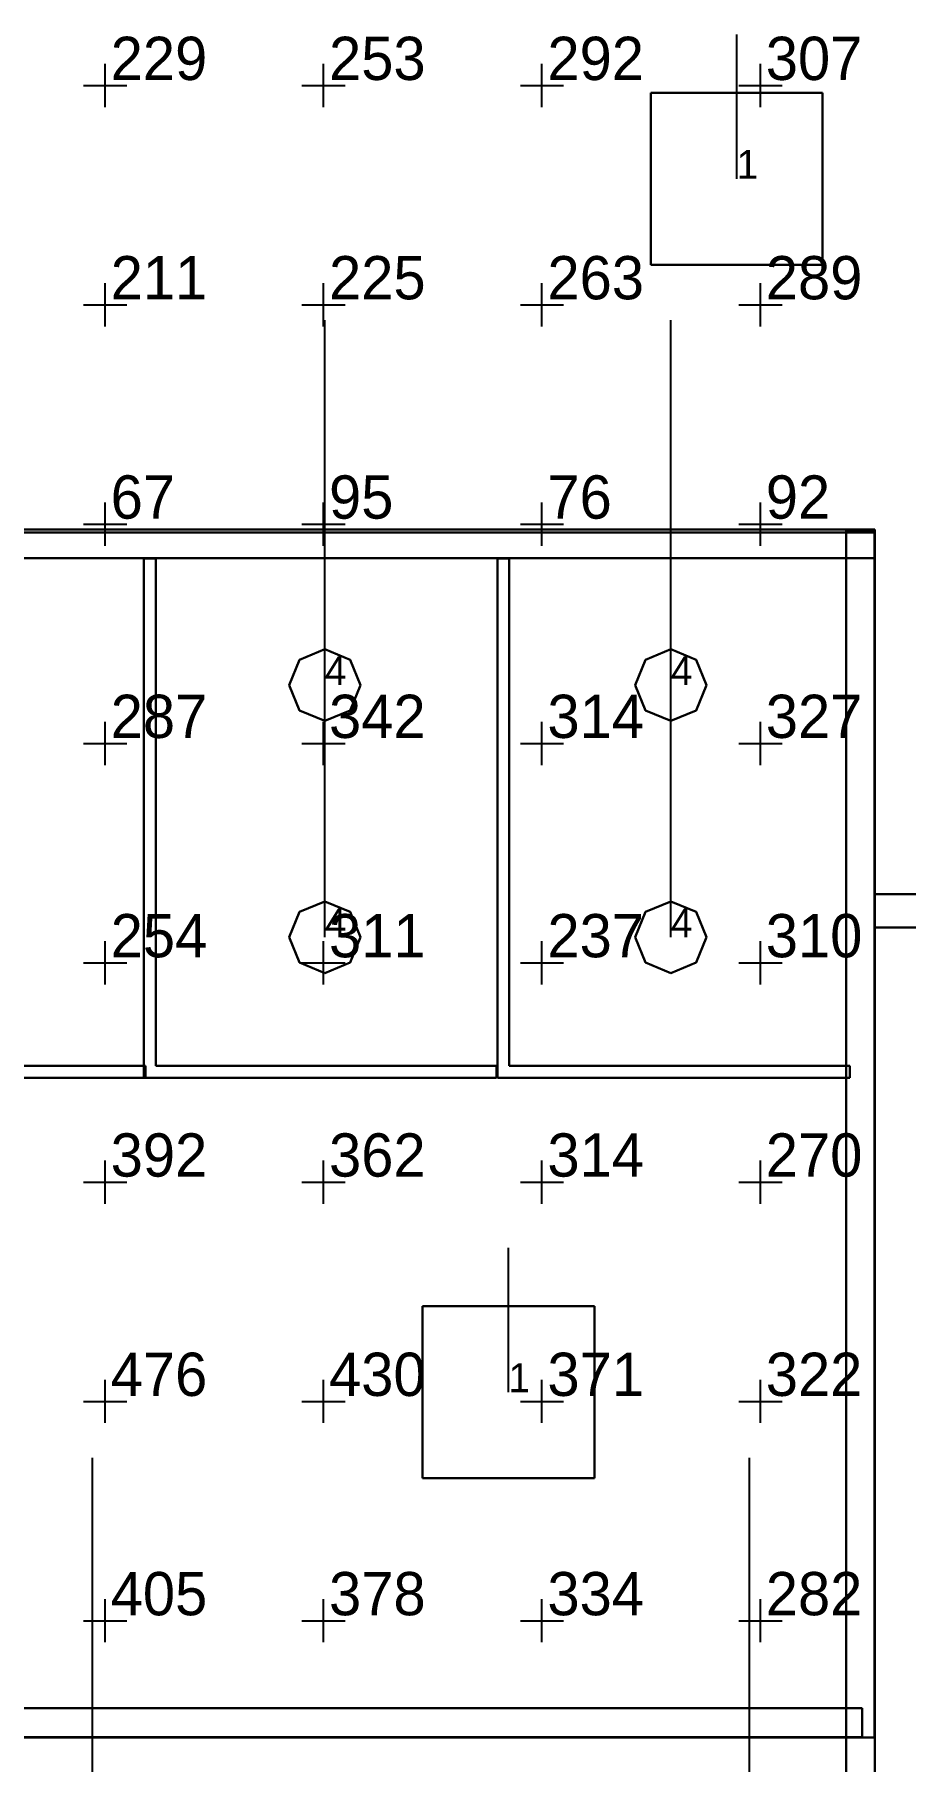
# Model space of a CAD drawing. Extents: x 0 to 48.1, y 0 to 23.7.
# Drawn here: x 17.53 to 20.55, y 12.05 to 18.04 of the extents above; entities that cross this region are included whole.
import ezdxf

# ---------------------------------------------------------------- set-up
doc = ezdxf.new("R2010")
doc.units = 0
doc.header["$MEASUREMENT"] = 0
for name, color, linetype in [('DLXFURN', 5, 'Continuous'), ('DLXLUM', 1, 'Continuous'), ('DLXLUMEX', 1, 'Continuous'), ('DLXSCENE', 7, 'Continuous'), ('DLXVAL', 3, 'Continuous')]:
    doc.layers.add(name, color=color, linetype=linetype)

# ---------------------------------------------------------------- blocks, each defined once
blk = doc.blocks.new('*U20')
at = {"color": 1}
blk.add_line((0, 0), (0, 0.5), dxfattribs=at)
for p, q in [((0.2975, 0.2975), (-0.2975, 0.2975)), ((-0.2975, 0.2975), (-0.2975, -0.2975)), ((-0.2975, 0.2975), (-0.2975, -0.2975)), ((-0.2975, -0.2975), (-0.2975, 0.2975)), ((-0.2975, 0.2975), (-0.2975, 0.2975)), ((0.2975, 0.2975), (-0.2975, 0.2975)), ((-0.2975, 0.2975), (-0.2975, 0.2975)), ((-0.2975, 0.2975), (0.2975, 0.2975)), ((-0.2975, -0.2975), (-0.2975, 0.2975)), ((-0.2975, 0.2975), (0.2975, 0.2975)), ((0.2975, -0.2975), (0.2975, 0.2975)), ((0.2975, 0.2975), (0.2975, 0.2975)), ((0.2975, -0.2975), (0.2975, 0.2975)), ((0.2975, 0.2975), (0.2975, 0.2975)), ((0.2975, 0.2975), (0.2975, -0.2975)), ((0.2975, 0.2975), (0.2975, -0.2975)), ((-0.2975, -0.2975), (0.2975, -0.2975)), ((-0.2975, -0.2975), (0.2975, -0.2975)), ((0.2975, -0.2975), (-0.2975, -0.2975)), ((-0.2975, -0.2975), (-0.2975, -0.2975)), ((-0.2975, -0.2975), (-0.2975, -0.2975)), ((0.2975, -0.2975), (-0.2975, -0.2975)), ((0.2975, -0.2975), (0.2975, -0.2975)), ((0.2975, -0.2975), (0.2975, -0.2975))]:
    blk.add_line(p, q)
at = {"layer": 'DLXLUMEX', "color": 7}
blk.add_text('1', height=0.1, dxfattribs=at).set_placement((0, 0))
blk = doc.blocks.new('*U26')
at = {"color": 1}
blk.add_line((0, 0), (0, 1.265), dxfattribs=at)
for p, q in [((-0.0877, 0.0877), (0, 0.124)), ((0, 0.124), (-0.0877, 0.0877)), ((0, 0.124), (-0.0877, 0.0877)), ((-0.0877, 0.0877), (0, 0.124)), ((0, 0.124), (0.0877, 0.0877)), ((0.0877, 0.0877), (0, 0.124)), ((0.0877, 0.0877), (0, 0.124)), ((0, 0.124), (0, 0.124)), ((0, 0.124), (0.0877, 0.0877)), ((0, 0.124), (0, 0.124)), ((-0.124, 0), (-0.0877, 0.0877)), ((-0.0877, 0.0877), (-0.124, 0)), ((-0.0877, 0.0877), (-0.124, 0)), ((-0.124, 0), (-0.0877, 0.0877)), ((-0.0877, 0.0877), (-0.0877, 0.0877)), ((-0.0877, 0.0877), (-0.0877, 0.0877)), ((0.0877, 0.0877), (0.124, 0)), ((0.124, 0), (0.0877, 0.0877)), ((0.0877, 0.0877), (0.0877, 0.0877)), ((0.124, 0), (0.0877, 0.0877)), ((0.0877, 0.0877), (0.0877, 0.0877)), ((0.0877, 0.0877), (0.124, 0)), ((-0.0877, -0.0877), (-0.124, 0)), ((-0.124, 0), (-0.0877, -0.0877)), ((-0.124, 0), (-0.124, 0)), ((-0.124, 0), (-0.0877, -0.0877)), ((-0.0877, -0.0877), (-0.124, 0)), ((-0.124, 0), (-0.124, 0)), ((0.124, 0), (0.0877, -0.0877)), ((0.0877, -0.0877), (0.124, 0)), ((0.0877, -0.0877), (0.124, 0)), ((0.124, 0), (0.0877, -0.0877)), ((0.124, 0), (0.124, 0)), ((0.124, 0), (0.124, 0)), ((0, -0.124), (-0.0877, -0.0877)), ((-0.0877, -0.0877), (0, -0.124)), ((-0.0877, -0.0877), (-0.0877, -0.0877)), ((-0.0877, -0.0877), (0, -0.124)), ((0, -0.124), (-0.0877, -0.0877)), ((-0.0877, -0.0877), (-0.0877, -0.0877)), ((0.0877, -0.0877), (0, -0.124)), ((0, -0.124), (0.0877, -0.0877)), ((0, -0.124), (0.0877, -0.0877)), ((0.0877, -0.0877), (0, -0.124)), ((0.0877, -0.0877), (0.0877, -0.0877)), ((0.0877, -0.0877), (0.0877, -0.0877)), ((0, -0.124), (0, -0.124)), ((0, -0.124), (0, -0.124))]:
    blk.add_line(p, q)
at = {"layer": 'DLXLUMEX', "color": 7}
blk.add_text('4', height=0.1, dxfattribs=at).set_placement((0, 0))
blk = doc.blocks.new('*U27')
at = {"color": 1}
blk.add_line((0, 0), (0, 1.265), dxfattribs=at)
for p, q in [((-0.0877, 0.0877), (0, 0.124)), ((0, 0.124), (-0.0877, 0.0877)), ((0, 0.124), (-0.0877, 0.0877)), ((-0.0877, 0.0877), (0, 0.124)), ((0, 0.124), (0.0877, 0.0877)), ((0.0877, 0.0877), (0, 0.124)), ((0.0877, 0.0877), (0, 0.124)), ((0, 0.124), (0, 0.124)), ((0, 0.124), (0.0877, 0.0877)), ((0, 0.124), (0, 0.124)), ((-0.124, 0), (-0.0877, 0.0877)), ((-0.0877, 0.0877), (-0.124, 0)), ((-0.0877, 0.0877), (-0.124, 0)), ((-0.124, 0), (-0.0877, 0.0877)), ((-0.0877, 0.0877), (-0.0877, 0.0877)), ((-0.0877, 0.0877), (-0.0877, 0.0877)), ((0.0877, 0.0877), (0.124, 0)), ((0.124, 0), (0.0877, 0.0877)), ((0.0877, 0.0877), (0.0877, 0.0877)), ((0.124, 0), (0.0877, 0.0877)), ((0.0877, 0.0877), (0.0877, 0.0877)), ((0.0877, 0.0877), (0.124, 0)), ((-0.0877, -0.0877), (-0.124, 0)), ((-0.124, 0), (-0.0877, -0.0877)), ((-0.124, 0), (-0.124, 0)), ((-0.124, 0), (-0.0877, -0.0877)), ((-0.0877, -0.0877), (-0.124, 0)), ((-0.124, 0), (-0.124, 0)), ((0.124, 0), (0.0877, -0.0877)), ((0.0877, -0.0877), (0.124, 0)), ((0.0877, -0.0877), (0.124, 0)), ((0.124, 0), (0.0877, -0.0877)), ((0.124, 0), (0.124, 0)), ((0.124, 0), (0.124, 0)), ((0, -0.124), (-0.0877, -0.0877)), ((-0.0877, -0.0877), (0, -0.124)), ((-0.0877, -0.0877), (-0.0877, -0.0877)), ((-0.0877, -0.0877), (0, -0.124)), ((0, -0.124), (-0.0877, -0.0877)), ((-0.0877, -0.0877), (-0.0877, -0.0877)), ((0.0877, -0.0877), (0, -0.124)), ((0, -0.124), (0.0877, -0.0877)), ((0, -0.124), (0.0877, -0.0877)), ((0.0877, -0.0877), (0, -0.124)), ((0.0877, -0.0877), (0.0877, -0.0877)), ((0.0877, -0.0877), (0.0877, -0.0877)), ((0, -0.124), (0, -0.124)), ((0, -0.124), (0, -0.124))]:
    blk.add_line(p, q)
at = {"layer": 'DLXLUMEX', "color": 7}
blk.add_text('4', height=0.1, dxfattribs=at).set_placement((0, 0))
blk = doc.blocks.new('*U28')
at = {"color": 1}
blk.add_line((0, 0), (0, 1.265), dxfattribs=at)
for p, q in [((-0.0877, 0.0877), (0, 0.124)), ((0, 0.124), (-0.0877, 0.0877)), ((0, 0.124), (-0.0877, 0.0877)), ((-0.0877, 0.0877), (0, 0.124)), ((0, 0.124), (0.0877, 0.0877)), ((0.0877, 0.0877), (0, 0.124)), ((0.0877, 0.0877), (0, 0.124)), ((0, 0.124), (0, 0.124)), ((0, 0.124), (0.0877, 0.0877)), ((0, 0.124), (0, 0.124)), ((-0.124, 0), (-0.0877, 0.0877)), ((-0.0877, 0.0877), (-0.124, 0)), ((-0.0877, 0.0877), (-0.124, 0)), ((-0.124, 0), (-0.0877, 0.0877)), ((-0.0877, 0.0877), (-0.0877, 0.0877)), ((-0.0877, 0.0877), (-0.0877, 0.0877)), ((0.0877, 0.0877), (0.124, 0)), ((0.124, 0), (0.0877, 0.0877)), ((0.0877, 0.0877), (0.0877, 0.0877)), ((0.124, 0), (0.0877, 0.0877)), ((0.0877, 0.0877), (0.0877, 0.0877)), ((0.0877, 0.0877), (0.124, 0)), ((-0.0877, -0.0877), (-0.124, 0)), ((-0.124, 0), (-0.0877, -0.0877)), ((-0.124, 0), (-0.124, 0)), ((-0.124, 0), (-0.0877, -0.0877)), ((-0.0877, -0.0877), (-0.124, 0)), ((-0.124, 0), (-0.124, 0)), ((0.124, 0), (0.0877, -0.0877)), ((0.0877, -0.0877), (0.124, 0)), ((0.0877, -0.0877), (0.124, 0)), ((0.124, 0), (0.0877, -0.0877)), ((0.124, 0), (0.124, 0)), ((0.124, 0), (0.124, 0)), ((0, -0.124), (-0.0877, -0.0877)), ((-0.0877, -0.0877), (0, -0.124)), ((-0.0877, -0.0877), (-0.0877, -0.0877)), ((-0.0877, -0.0877), (0, -0.124)), ((0, -0.124), (-0.0877, -0.0877)), ((-0.0877, -0.0877), (-0.0877, -0.0877)), ((0.0877, -0.0877), (0, -0.124)), ((0, -0.124), (0.0877, -0.0877)), ((0, -0.124), (0.0877, -0.0877)), ((0.0877, -0.0877), (0, -0.124)), ((0.0877, -0.0877), (0.0877, -0.0877)), ((0.0877, -0.0877), (0.0877, -0.0877)), ((0, -0.124), (0, -0.124)), ((0, -0.124), (0, -0.124))]:
    blk.add_line(p, q)
at = {"layer": 'DLXLUMEX', "color": 7}
blk.add_text('4', height=0.1, dxfattribs=at).set_placement((0, 0))
blk = doc.blocks.new('*U29')
at = {"color": 1}
blk.add_line((0, 0), (0, 1.265), dxfattribs=at)
for p, q in [((-0.0877, 0.0877), (0, 0.124)), ((0, 0.124), (-0.0877, 0.0877)), ((0, 0.124), (-0.0877, 0.0877)), ((-0.0877, 0.0877), (0, 0.124)), ((0, 0.124), (0.0877, 0.0877)), ((0.0877, 0.0877), (0, 0.124)), ((0.0877, 0.0877), (0, 0.124)), ((0, 0.124), (0, 0.124)), ((0, 0.124), (0.0877, 0.0877)), ((0, 0.124), (0, 0.124)), ((-0.124, 0), (-0.0877, 0.0877)), ((-0.0877, 0.0877), (-0.124, 0)), ((-0.0877, 0.0877), (-0.124, 0)), ((-0.124, 0), (-0.0877, 0.0877)), ((-0.0877, 0.0877), (-0.0877, 0.0877)), ((-0.0877, 0.0877), (-0.0877, 0.0877)), ((0.0877, 0.0877), (0.124, 0)), ((0.124, 0), (0.0877, 0.0877)), ((0.0877, 0.0877), (0.0877, 0.0877)), ((0.124, 0), (0.0877, 0.0877)), ((0.0877, 0.0877), (0.0877, 0.0877)), ((0.0877, 0.0877), (0.124, 0)), ((-0.0877, -0.0877), (-0.124, 0)), ((-0.124, 0), (-0.0877, -0.0877)), ((-0.124, 0), (-0.124, 0)), ((-0.124, 0), (-0.0877, -0.0877)), ((-0.0877, -0.0877), (-0.124, 0)), ((-0.124, 0), (-0.124, 0)), ((0.124, 0), (0.0877, -0.0877)), ((0.0877, -0.0877), (0.124, 0)), ((0.0877, -0.0877), (0.124, 0)), ((0.124, 0), (0.0877, -0.0877)), ((0.124, 0), (0.124, 0)), ((0.124, 0), (0.124, 0)), ((0, -0.124), (-0.0877, -0.0877)), ((-0.0877, -0.0877), (0, -0.124)), ((-0.0877, -0.0877), (-0.0877, -0.0877)), ((-0.0877, -0.0877), (0, -0.124)), ((0, -0.124), (-0.0877, -0.0877)), ((-0.0877, -0.0877), (-0.0877, -0.0877)), ((0.0877, -0.0877), (0, -0.124)), ((0, -0.124), (0.0877, -0.0877)), ((0, -0.124), (0.0877, -0.0877)), ((0.0877, -0.0877), (0, -0.124)), ((0.0877, -0.0877), (0.0877, -0.0877)), ((0.0877, -0.0877), (0.0877, -0.0877)), ((0, -0.124), (0, -0.124)), ((0, -0.124), (0, -0.124))]:
    blk.add_line(p, q)
at = {"layer": 'DLXLUMEX', "color": 7}
blk.add_text('4', height=0.1, dxfattribs=at).set_placement((0, 0))
blk = doc.blocks.new('*U33')
at = {"color": 1}
blk.add_line((0, 0), (0, 1.265), dxfattribs=at)
for p, q in [((-0.0877, 0.0877), (0, 0.124)), ((0, 0.124), (-0.0877, 0.0877)), ((0, 0.124), (-0.0877, 0.0877)), ((-0.0877, 0.0877), (0, 0.124)), ((0, 0.124), (0.0877, 0.0877)), ((0.0877, 0.0877), (0, 0.124)), ((0.0877, 0.0877), (0, 0.124)), ((0, 0.124), (0, 0.124)), ((0, 0.124), (0.0877, 0.0877)), ((0, 0.124), (0, 0.124)), ((-0.124, 0), (-0.0877, 0.0877)), ((-0.0877, 0.0877), (-0.124, 0)), ((-0.0877, 0.0877), (-0.124, 0)), ((-0.124, 0), (-0.0877, 0.0877)), ((-0.0877, 0.0877), (-0.0877, 0.0877)), ((-0.0877, 0.0877), (-0.0877, 0.0877)), ((0.0877, 0.0877), (0.124, 0)), ((0.124, 0), (0.0877, 0.0877)), ((0.0877, 0.0877), (0.0877, 0.0877)), ((0.124, 0), (0.0877, 0.0877)), ((0.0877, 0.0877), (0.0877, 0.0877)), ((0.0877, 0.0877), (0.124, 0)), ((-0.0877, -0.0877), (-0.124, 0)), ((-0.124, 0), (-0.0877, -0.0877)), ((-0.124, 0), (-0.124, 0)), ((-0.124, 0), (-0.0877, -0.0877)), ((-0.0877, -0.0877), (-0.124, 0)), ((-0.124, 0), (-0.124, 0)), ((0.124, 0), (0.0877, -0.0877)), ((0.0877, -0.0877), (0.124, 0)), ((0.0877, -0.0877), (0.124, 0)), ((0.124, 0), (0.0877, -0.0877)), ((0.124, 0), (0.124, 0)), ((0.124, 0), (0.124, 0)), ((0, -0.124), (-0.0877, -0.0877)), ((-0.0877, -0.0877), (0, -0.124)), ((-0.0877, -0.0877), (-0.0877, -0.0877)), ((-0.0877, -0.0877), (0, -0.124)), ((0, -0.124), (-0.0877, -0.0877)), ((-0.0877, -0.0877), (-0.0877, -0.0877)), ((0.0877, -0.0877), (0, -0.124)), ((0, -0.124), (0.0877, -0.0877)), ((0, -0.124), (0.0877, -0.0877)), ((0.0877, -0.0877), (0, -0.124)), ((0.0877, -0.0877), (0.0877, -0.0877)), ((0.0877, -0.0877), (0.0877, -0.0877)), ((0, -0.124), (0, -0.124)), ((0, -0.124), (0, -0.124))]:
    blk.add_line(p, q)
at = {"layer": 'DLXLUMEX', "color": 7}
blk.add_text('3', height=0.1, dxfattribs=at).set_placement((0, 0))
blk = doc.blocks.new('*U36')
at = {"color": 1}
blk.add_line((0, 0), (0, 1.265), dxfattribs=at)
for p, q in [((-0.0877, 0.0877), (0, 0.124)), ((0, 0.124), (-0.0877, 0.0877)), ((0, 0.124), (-0.0877, 0.0877)), ((-0.0877, 0.0877), (0, 0.124)), ((0, 0.124), (0.0877, 0.0877)), ((0.0877, 0.0877), (0, 0.124)), ((0.0877, 0.0877), (0, 0.124)), ((0, 0.124), (0, 0.124)), ((0, 0.124), (0.0877, 0.0877)), ((0, 0.124), (0, 0.124)), ((-0.124, 0), (-0.0877, 0.0877)), ((-0.0877, 0.0877), (-0.124, 0)), ((-0.0877, 0.0877), (-0.124, 0)), ((-0.124, 0), (-0.0877, 0.0877)), ((-0.0877, 0.0877), (-0.0877, 0.0877)), ((-0.0877, 0.0877), (-0.0877, 0.0877)), ((0.0877, 0.0877), (0.124, 0)), ((0.124, 0), (0.0877, 0.0877)), ((0.0877, 0.0877), (0.0877, 0.0877)), ((0.124, 0), (0.0877, 0.0877)), ((0.0877, 0.0877), (0.0877, 0.0877)), ((0.0877, 0.0877), (0.124, 0)), ((-0.0877, -0.0877), (-0.124, 0)), ((-0.124, 0), (-0.0877, -0.0877)), ((-0.124, 0), (-0.124, 0)), ((-0.124, 0), (-0.0877, -0.0877)), ((-0.0877, -0.0877), (-0.124, 0)), ((-0.124, 0), (-0.124, 0)), ((0.124, 0), (0.0877, -0.0877)), ((0.0877, -0.0877), (0.124, 0)), ((0.0877, -0.0877), (0.124, 0)), ((0.124, 0), (0.0877, -0.0877)), ((0.124, 0), (0.124, 0)), ((0.124, 0), (0.124, 0)), ((0, -0.124), (-0.0877, -0.0877)), ((-0.0877, -0.0877), (0, -0.124)), ((-0.0877, -0.0877), (-0.0877, -0.0877)), ((-0.0877, -0.0877), (0, -0.124)), ((0, -0.124), (-0.0877, -0.0877)), ((-0.0877, -0.0877), (-0.0877, -0.0877)), ((0.0877, -0.0877), (0, -0.124)), ((0, -0.124), (0.0877, -0.0877)), ((0, -0.124), (0.0877, -0.0877)), ((0.0877, -0.0877), (0, -0.124)), ((0.0877, -0.0877), (0.0877, -0.0877)), ((0.0877, -0.0877), (0.0877, -0.0877)), ((0, -0.124), (0, -0.124)), ((0, -0.124), (0, -0.124))]:
    blk.add_line(p, q)
at = {"layer": 'DLXLUMEX', "color": 7}
blk.add_text('3', height=0.1, dxfattribs=at).set_placement((0, 0))
blk = doc.blocks.new('*U53')
at = {"color": 1}
blk.add_line((0, 0), (0, 0.5), dxfattribs=at)
for p, q in [((0.2975, 0.2975), (-0.2975, 0.2975)), ((-0.2975, 0.2975), (-0.2975, -0.2975)), ((-0.2975, 0.2975), (-0.2975, -0.2975)), ((-0.2975, -0.2975), (-0.2975, 0.2975)), ((-0.2975, 0.2975), (-0.2975, 0.2975)), ((0.2975, 0.2975), (-0.2975, 0.2975)), ((-0.2975, 0.2975), (-0.2975, 0.2975)), ((-0.2975, 0.2975), (0.2975, 0.2975)), ((-0.2975, -0.2975), (-0.2975, 0.2975)), ((-0.2975, 0.2975), (0.2975, 0.2975)), ((0.2975, -0.2975), (0.2975, 0.2975)), ((0.2975, 0.2975), (0.2975, 0.2975)), ((0.2975, -0.2975), (0.2975, 0.2975)), ((0.2975, 0.2975), (0.2975, 0.2975)), ((0.2975, 0.2975), (0.2975, -0.2975)), ((0.2975, 0.2975), (0.2975, -0.2975)), ((-0.2975, -0.2975), (0.2975, -0.2975)), ((-0.2975, -0.2975), (0.2975, -0.2975)), ((0.2975, -0.2975), (-0.2975, -0.2975)), ((-0.2975, -0.2975), (-0.2975, -0.2975)), ((-0.2975, -0.2975), (-0.2975, -0.2975)), ((0.2975, -0.2975), (-0.2975, -0.2975)), ((0.2975, -0.2975), (0.2975, -0.2975)), ((0.2975, -0.2975), (0.2975, -0.2975))]:
    blk.add_line(p, q)
at = {"layer": 'DLXLUMEX', "color": 7}
blk.add_text('1', height=0.1, dxfattribs=at).set_placement((0, 0))
blk = doc.blocks.new('*U74')
for p, q in [((0.2, 9.8021), (0.1, 9.8021)), ((0.1, 9.8021), (0.1, 9.8021)), ((0.1, 9.8021), (0.2, 9.8021)), ((0.1, 9.7955), (0.1, 9.8021)), ((0.1, 9.8021), (0.1, 9.8021)), ((0.1, 9.8021), (0.1, 0.118)), ((0.1, 9.7955), (0.1, 9.7955)), ((0.1, 5.6192), (0.1, 9.7955)), ((0.2, 9.8021), (0.2, 9.8021)), ((0.2, 9.8021), (0.2, 0.118)), ((0.2, 0.118), (0.2, 9.8021)), ((0.2, 9.8021), (0.2, 9.8021)), ((0.1, 0.118), (0.1, 5.6192)), ((0.1, 5.6192), (0.1, 5.6192))]:
    blk.add_line(p, q)
blk = doc.blocks.new('*U77')
for p, q in [((12.573, -0.0994), (-0.027, -0.1)), ((6.5829, -0.0997), (12.573, -0.0994)), ((12.573, -0.0994), (12.573, -0.2)), ((12.573, -0.2), (12.573, -0.0994)), ((12.573, -0.0994), (12.573, -0.0994)), ((12.573, -0.0994), (12.573, -0.0994)), ((-0.027, -0.2), (12.573, -0.2)), ((12.573, -0.2), (6.5829, -0.2)), ((12.573, -0.2), (12.573, -0.2)), ((12.573, -0.2), (12.573, -0.2))]:
    blk.add_line(p, q)
blk = doc.blocks.new('*U81')
for p, q in [((0.1273, 1.2), (0.1273, -0.6)), ((0.1681, 1.2), (0.1273, 1.2)), ((0.1273, 1.2), (0.1681, 1.2)), ((0.1273, -0.6), (0.1273, 1.2)), ((0.1681, 1.2), (0.1273, 1.2)), ((0.1273, 1.2), (0.1273, 1.2)), ((0.1273, 1.2), (0.1681, 1.2)), ((0.1273, 1.2), (0.1273, -0.6)), ((0.1273, -0.6), (0.1273, 1.2)), ((0.1273, 1.2), (0.1273, 1.2)), ((0.1681, -0.5581), (0.1681, 1.2)), ((0.1681, 1.2), (0.1681, -0.5581)), ((0.1681, -0.5581), (0.1681, 1.2)), ((0.1681, 1.2), (0.1681, 1.2)), ((0.1681, 1.2), (0.1681, -0.5581)), ((0.1681, 1.2), (0.1681, 1.2)), ((1.3483, -0.5581), (0.1681, -0.5581)), ((0.1681, -0.5581), (1.3483, -0.5581)), ((1.3483, -0.5581), (0.1681, -0.5581)), ((0.1681, -0.5581), (0.1681, -0.5581)), ((0.1681, -0.5581), (1.3483, -0.5581)), ((0.1681, -0.5581), (0.1681, -0.5581)), ((1.3483, -0.6), (1.3483, -0.5581)), ((1.3483, -0.5581), (1.3483, -0.6)), ((1.3483, -0.6), (1.3483, -0.5581)), ((1.3483, -0.5581), (1.3483, -0.5581)), ((1.3483, -0.5581), (1.3483, -0.6)), ((1.3483, -0.5581), (1.3483, -0.5581)), ((0.1273, -0.6), (1.3483, -0.6)), ((1.3483, -0.6), (0.1273, -0.6)), ((1.3483, -0.6), (0.1273, -0.6)), ((0.1273, -0.6), (0.1273, -0.6)), ((0.1273, -0.6), (1.3483, -0.6)), ((0.1273, -0.6), (0.1273, -0.6)), ((1.3483, -0.6), (1.3483, -0.6)), ((1.3483, -0.6), (1.3483, -0.6))]:
    blk.add_line(p, q)
blk = doc.blocks.new('*U82')
for p, q in [((0.1273, 1.2), (0.1273, -0.6)), ((0.1681, 1.2), (0.1273, 1.2)), ((0.1273, 1.2), (0.1681, 1.2)), ((0.1273, -0.6), (0.1273, 1.2)), ((0.1681, 1.2), (0.1273, 1.2)), ((0.1273, 1.2), (0.1273, 1.2)), ((0.1273, 1.2), (0.1681, 1.2)), ((0.1273, 1.2), (0.1273, -0.6)), ((0.1273, -0.6), (0.1273, 1.2)), ((0.1273, 1.2), (0.1273, 1.2)), ((0.1681, -0.5581), (0.1681, 1.2)), ((0.1681, 1.2), (0.1681, -0.5581)), ((0.1681, -0.5581), (0.1681, 1.2)), ((0.1681, 1.2), (0.1681, 1.2)), ((0.1681, 1.2), (0.1681, -0.5581)), ((0.1681, 1.2), (0.1681, 1.2)), ((1.3483, -0.5581), (0.1681, -0.5581)), ((0.1681, -0.5581), (1.3483, -0.5581)), ((1.3483, -0.5581), (0.1681, -0.5581)), ((0.1681, -0.5581), (0.1681, -0.5581)), ((0.1681, -0.5581), (1.3483, -0.5581)), ((0.1681, -0.5581), (0.1681, -0.5581)), ((1.3483, -0.6), (1.3483, -0.5581)), ((1.3483, -0.5581), (1.3483, -0.6)), ((1.3483, -0.6), (1.3483, -0.5581)), ((1.3483, -0.5581), (1.3483, -0.5581)), ((1.3483, -0.5581), (1.3483, -0.6)), ((1.3483, -0.5581), (1.3483, -0.5581)), ((0.1273, -0.6), (1.3483, -0.6)), ((1.3483, -0.6), (0.1273, -0.6)), ((1.3483, -0.6), (0.1273, -0.6)), ((0.1273, -0.6), (0.1273, -0.6)), ((0.1273, -0.6), (1.3483, -0.6)), ((0.1273, -0.6), (0.1273, -0.6)), ((1.3483, -0.6), (1.3483, -0.6)), ((1.3483, -0.6), (1.3483, -0.6))]:
    blk.add_line(p, q)
blk = doc.blocks.new('*U83')
for p, q in [((0.1273, 1.2), (0.1273, -0.6)), ((0.1681, 1.2), (0.1273, 1.2)), ((0.1273, 1.2), (0.1681, 1.2)), ((0.1273, -0.6), (0.1273, 1.2)), ((0.1681, 1.2), (0.1273, 1.2)), ((0.1273, 1.2), (0.1273, 1.2)), ((0.1273, 1.2), (0.1681, 1.2)), ((0.1273, 1.2), (0.1273, -0.6)), ((0.1273, -0.6), (0.1273, 1.2)), ((0.1273, 1.2), (0.1273, 1.2)), ((0.1681, -0.5581), (0.1681, 1.2)), ((0.1681, 1.2), (0.1681, -0.5581)), ((0.1681, -0.5581), (0.1681, 1.2)), ((0.1681, 1.2), (0.1681, 1.2)), ((0.1681, 1.2), (0.1681, -0.5581)), ((0.1681, 1.2), (0.1681, 1.2)), ((1.3483, -0.5581), (0.1681, -0.5581)), ((0.1681, -0.5581), (1.3483, -0.5581)), ((1.3483, -0.5581), (0.1681, -0.5581)), ((0.1681, -0.5581), (0.1681, -0.5581)), ((0.1681, -0.5581), (1.3483, -0.5581)), ((0.1681, -0.5581), (0.1681, -0.5581)), ((1.3483, -0.6), (1.3483, -0.5581)), ((1.3483, -0.5581), (1.3483, -0.6)), ((1.3483, -0.6), (1.3483, -0.5581)), ((1.3483, -0.5581), (1.3483, -0.5581)), ((1.3483, -0.5581), (1.3483, -0.6)), ((1.3483, -0.5581), (1.3483, -0.5581)), ((0.1273, -0.6), (1.3483, -0.6)), ((1.3483, -0.6), (0.1273, -0.6)), ((1.3483, -0.6), (0.1273, -0.6)), ((0.1273, -0.6), (0.1273, -0.6)), ((0.1273, -0.6), (1.3483, -0.6)), ((0.1273, -0.6), (0.1273, -0.6)), ((1.3483, -0.6), (1.3483, -0.6)), ((1.3483, -0.6), (1.3483, -0.6))]:
    blk.add_line(p, q)
blk = doc.blocks.new('*U84')
for p, q in [((0.1, -0.1), (0.1, -0.2)), ((0.1, -0.2), (0.1, -0.1)), ((0.1, -0.1), (0.1, -0.1)), ((0.1, -0.1), (0.1, -0.1)), ((0.1, -0.1), (6.1445, -0.1)), ((6.1445, -0.1), (0.1, -0.1)), ((6.1445, -0.2), (6.1445, -0.1)), ((6.1445, -0.1), (6.1445, -0.1)), ((6.1445, -0.1), (6.1445, -0.2)), ((6.1445, -0.1), (6.1445, -0.1)), ((0.1, -0.2), (0.1, -0.2)), ((0.1097, -0.2), (0.1, -0.2)), ((0.1, -0.2), (0.1, -0.2)), ((0.1, -0.2), (6.1445, -0.2)), ((0.1097, -0.2), (0.1097, -0.2)), ((6.1432, -0.2), (0.1097, -0.2)), ((6.1445, -0.2), (6.1432, -0.2)), ((6.1432, -0.2), (6.1432, -0.2)), ((6.1445, -0.2), (6.1445, -0.2)), ((6.1445, -0.2), (6.1445, -0.2))]:
    blk.add_line(p, q)
blk = doc.blocks.new('*U97')
for p, q in [((0.171, 6.0575), (-2.9553, 6.0575)), ((-2.9553, 6.0575), (-2.9553, 6.0575)), ((-2.9553, 6.0575), (0.171, 6.0575)), ((-2.9553, 6.0575), (-2.9553, 5.9421)), ((-2.9553, 5.9421), (-2.9553, 6.0575)), ((-2.9553, 6.0575), (-2.9553, 6.0575)), ((-2.9553, 5.9421), (-2.9553, 5.9421)), ((0.0526, 5.9421), (-2.9553, 5.9421)), ((-2.9553, 5.9421), (-2.9553, 5.9421)), ((-2.9553, 5.9421), (0.0526, 5.9421))]:
    blk.add_line(p, q)
blk = doc.blocks.new('*U137')
for p, q in [((20.4434, 16.3112), (14.4099, 16.3112)), ((14.4099, 16.3112), (20.4434, 16.3112)), ((20.4434, 16.3112), (14.4099, 16.3112)), ((14.4099, 16.3112), (20.4434, 16.3112)), ((20.4434, 12.1349), (20.4434, 16.3112)), ((20.4434, 16.3112), (20.4434, 16.3112)), ((20.4434, 16.3112), (20.4434, 16.3112)), ((20.4434, 16.3112), (20.4434, 12.1349)), ((20.4434, 12.1349), (20.4434, 16.3112)), ((20.4434, 16.3112), (20.4434, 12.1349)), ((14.4099, 12.1349), (20.4434, 12.1349)), ((14.4099, 12.1349), (20.4434, 12.1349)), ((20.4434, 12.1349), (14.4099, 12.1349)), ((20.4434, 12.1349), (14.4099, 12.1349)), ((20.4434, 12.1349), (20.4434, 12.1349)), ((20.4434, 12.1349), (20.4434, 12.1349))]:
    blk.add_line(p, q)
blk = doc.blocks.new('*U139')
for p, q in [((-3.0167, 2.0882), (-3.0167, -2.0882)), ((-3.0167, -2.0882), (-3.0167, 2.0882)), ((-3.0167, 2.0882), (-3.0167, 2.0882)), ((-3.0167, 2.0882), (-3.0167, 2.0882)), ((-3.0167, 2.0882), (3.0167, 2.0882)), ((3.0167, 2.0882), (-3.0167, 2.0882)), ((-3.0167, 2.0882), (3.0167, 2.0882)), ((-3.0167, -2.0882), (-3.0167, 2.0882)), ((3.0167, 2.0882), (3.0167, 2.0882)), ((3.0167, 2.0882), (3.0167, 2.0882)), ((3.0167, 2.0882), (3.0167, -2.0882)), ((3.0167, -2.0882), (3.0167, 2.0882)), ((3.0167, 2.0882), (3.0167, -2.0882)), ((-3.0167, -2.0882), (-3.0167, -2.0882)), ((-3.0167, -2.0882), (3.0167, -2.0882)), ((3.0167, -2.0882), (-3.0167, -2.0882)), ((-3.0167, -2.0882), (-3.0167, -2.0882)), ((3.0167, -2.0882), (-3.0167, -2.0882)), ((3.0167, -2.0882), (3.0167, -2.0882)), ((3.0167, -2.0882), (3.0167, -2.0882))]:
    blk.add_line(p, q)
blk = doc.blocks.new('*U152')
for p, q in [((17.7783, 17.785, 0.7), (17.7783, 17.935, 0.7)), ((18.5348, 17.785, 0.7), (18.5348, 17.935, 0.7)), ((19.2913, 17.785, 0.7), (19.2913, 17.935, 0.7)), ((20.0478, 17.785, 0.7), (20.0478, 17.935, 0.7)), ((17.7033, 17.86, 0.7), (17.8533, 17.86, 0.7)), ((18.4598, 17.86, 0.7), (18.6098, 17.86, 0.7)), ((19.2163, 17.86, 0.7), (19.3663, 17.86, 0.7)), ((19.9728, 17.86, 0.7), (20.1228, 17.86, 0.7)), ((17.7783, 17.025, 0.7), (17.7783, 17.175, 0.7)), ((18.5348, 17.025, 0.7), (18.5348, 17.175, 0.7)), ((19.2913, 17.025, 0.7), (19.2913, 17.175, 0.7)), ((20.0478, 17.025, 0.7), (20.0478, 17.175, 0.7)), ((17.7033, 17.1, 0.7), (17.8533, 17.1, 0.7)), ((18.4598, 17.1, 0.7), (18.6098, 17.1, 0.7)), ((19.2163, 17.1, 0.7), (19.3663, 17.1, 0.7)), ((19.9728, 17.1, 0.7), (20.1228, 17.1, 0.7)), ((17.7783, 16.265, 0.7), (17.7783, 16.415, 0.7)), ((18.5348, 16.265, 0.7), (18.5348, 16.415, 0.7)), ((19.2913, 16.265, 0.7), (19.2913, 16.415, 0.7)), ((20.0478, 16.265, 0.7), (20.0478, 16.415, 0.7)), ((17.7033, 16.34, 0.7), (17.8533, 16.34, 0.7)), ((18.4598, 16.34, 0.7), (18.6098, 16.34, 0.7)), ((19.2163, 16.34, 0.7), (19.3663, 16.34, 0.7)), ((19.9728, 16.34, 0.7), (20.1228, 16.34, 0.7)), ((17.7783, 15.505, 0.7), (17.7783, 15.655, 0.7)), ((18.5348, 15.505, 0.7), (18.5348, 15.655, 0.7)), ((19.2913, 15.505, 0.7), (19.2913, 15.655, 0.7)), ((20.0478, 15.505, 0.7), (20.0478, 15.655, 0.7)), ((17.7033, 15.58, 0.7), (17.8533, 15.58, 0.7)), ((18.4598, 15.58, 0.7), (18.6098, 15.58, 0.7)), ((19.2163, 15.58, 0.7), (19.3663, 15.58, 0.7)), ((19.9728, 15.58, 0.7), (20.1228, 15.58, 0.7)), ((17.7783, 14.745, 0.7), (17.7783, 14.895, 0.7)), ((18.5348, 14.745, 0.7), (18.5348, 14.895, 0.7)), ((19.2913, 14.745, 0.7), (19.2913, 14.895, 0.7)), ((20.0478, 14.745, 0.7), (20.0478, 14.895, 0.7)), ((17.7033, 14.82, 0.7), (17.8533, 14.82, 0.7)), ((18.4598, 14.82, 0.7), (18.6098, 14.82, 0.7)), ((19.2163, 14.82, 0.7), (19.3663, 14.82, 0.7)), ((19.9728, 14.82, 0.7), (20.1228, 14.82, 0.7)), ((17.7783, 13.985, 0.7), (17.7783, 14.135, 0.7)), ((18.5348, 13.985, 0.7), (18.5348, 14.135, 0.7)), ((19.2913, 13.985, 0.7), (19.2913, 14.135, 0.7)), ((20.0478, 13.985, 0.7), (20.0478, 14.135, 0.7)), ((17.7033, 14.06, 0.7), (17.8533, 14.06, 0.7)), ((18.4598, 14.06, 0.7), (18.6098, 14.06, 0.7)), ((19.2163, 14.06, 0.7), (19.3663, 14.06, 0.7)), ((19.9728, 14.06, 0.7), (20.1228, 14.06, 0.7)), ((17.7783, 13.225, 0.7), (17.7783, 13.375, 0.7)), ((18.5348, 13.225, 0.7), (18.5348, 13.375, 0.7)), ((19.2913, 13.225, 0.7), (19.2913, 13.375, 0.7)), ((20.0478, 13.225, 0.7), (20.0478, 13.375, 0.7)), ((17.7033, 13.3, 0.7), (17.8533, 13.3, 0.7)), ((18.4598, 13.3, 0.7), (18.6098, 13.3, 0.7)), ((19.2163, 13.3, 0.7), (19.3663, 13.3, 0.7)), ((19.9728, 13.3, 0.7), (20.1228, 13.3, 0.7)), ((17.7783, 12.465, 0.7), (17.7783, 12.615, 0.7)), ((18.5348, 12.465, 0.7), (18.5348, 12.615, 0.7)), ((19.2913, 12.465, 0.7), (19.2913, 12.615, 0.7)), ((20.0478, 12.465, 0.7), (20.0478, 12.615, 0.7)), ((17.7033, 12.54, 0.7), (17.8533, 12.54, 0.7)), ((18.4598, 12.54, 0.7), (18.6098, 12.54, 0.7)), ((19.2163, 12.54, 0.7), (19.3663, 12.54, 0.7)), ((19.9728, 12.54, 0.7), (20.1228, 12.54, 0.7))]:
    blk.add_line(p, q)
at = {"layer": 'DLXVAL'}
for s, p in [('229', (17.797, 17.8787, 0.7)), ('253', (18.5535, 17.8787, 0.7)), ('292', (19.3101, 17.8787, 0.7)), ('307', (20.0666, 17.8787, 0.7)), ('211', (17.797, 17.1187, 0.7)), ('225', (18.5535, 17.1187, 0.7)), ('263', (19.3101, 17.1187, 0.7)), ('289', (20.0666, 17.1187, 0.7)), ('67', (17.797, 16.3587, 0.7)), ('95', (18.5535, 16.3587, 0.7)), ('76', (19.3101, 16.3587, 0.7)), ('92', (20.0666, 16.3587, 0.7)), ('287', (17.797, 15.5987, 0.7)), ('342', (18.5535, 15.5987, 0.7)), ('314', (19.3101, 15.5987, 0.7)), ('327', (20.0666, 15.5987, 0.7)), ('254', (17.797, 14.8387, 0.7)), ('311', (18.5535, 14.8387, 0.7)), ('237', (19.3101, 14.8387, 0.7)), ('310', (20.0666, 14.8387, 0.7)), ('392', (17.797, 14.0787, 0.7)), ('362', (18.5535, 14.0787, 0.7)), ('314', (19.3101, 14.0787, 0.7)), ('270', (20.0666, 14.0787, 0.7)), ('476', (17.797, 13.3187, 0.7)), ('430', (18.5535, 13.3187, 0.7)), ('371', (19.3101, 13.3187, 0.7)), ('322', (20.0666, 13.3187, 0.7)), ('405', (17.797, 12.5587, 0.7)), ('378', (18.5535, 12.5587, 0.7)), ('334', (19.3101, 12.5587, 0.7)), ('282', (20.0666, 12.5587, 0.7))]:
    blk.add_text(s, height=0.15, dxfattribs=at).set_placement(p)

msp = doc.modelspace()

# ---------------------------------------------------------------- block references
at = {"layer": 'DLXFURN'}
for name, p in [('*U84', (14.3002, 16.4214)), ('*U74', (20.2447, 6.5157)), ('*U81', (16.5699, 15.0206)), ('*U82', (17.7849, 15.0206)), ('*U83', (19.0093, 15.0206)), ('*U97', (23.4, 9)), ('*U77', (7.827, 12.3359))]:
    msp.add_blockref(name, p, dxfattribs=at)
at = {"layer": 'DLXLUM'}
for name, p in [('*U53', (19.966, 17.5363)), ('*U27', (18.5391, 15.7821)), ('*U29', (19.7378, 15.7821)), ('*U26', (18.5391, 14.9082)), ('*U28', (19.7378, 14.9082)), ('*U20', (19.1753, 13.3318)), ('*U33', (17.7341, 11.8395)), ('*U36', (20.0105, 11.8395))]:
    msp.add_blockref(name, p, dxfattribs=at)
at = {"layer": 'DLXSCENE'}
for name, p in [('*U137', (0, 0)), ('*U139', (17.4267, 14.2231))]:
    msp.add_blockref(name, p, dxfattribs=at)
at = {"layer": 'DLXVAL'}
msp.add_blockref('*U152', (0, 0), dxfattribs=at)

doc.saveas('drawing.dxf')
